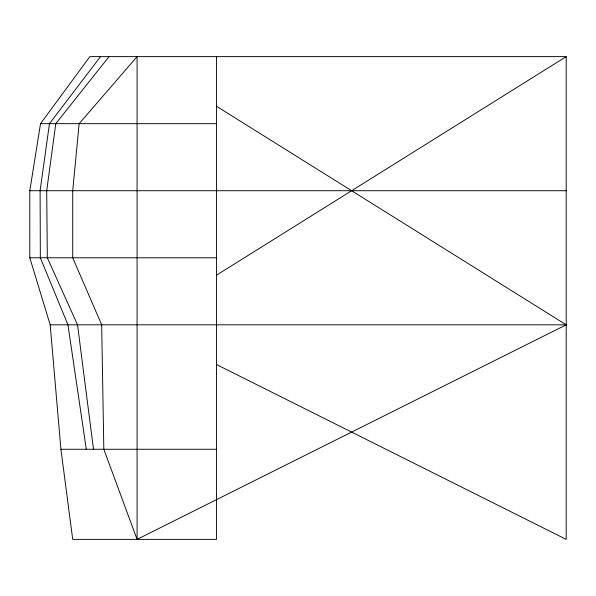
<?xml version="1.0" encoding="UTF-8"?>
<svg xmlns="http://www.w3.org/2000/svg" width="596" height="596" viewBox="0 0 596 596"><rect width="100%" height="100%" fill="white"/><g stroke="black" fill="none" stroke-linecap="round" stroke-linejoin="round"><path stroke-width="0.89" d="M216.467 56.62L216.467 539.38L72.712 539.38L60.911 449.265L50.183 324.82L29.8 257.77L29.8 190.72L40.528 123.67L89.877 56.62L566.2 56.62L566.2 539.38L216.467 364.514M100.515 56.62L49.453 123.67L40.103 190.72L40.342 257.77L67.944 324.82L86.293 449.265M109.038 56.62L55.778 123.67L46.712 190.72L47.322 257.77L77.517 324.82L93.483 449.265M216.467 275.203L566.2 56.62M137.08 539.38L137.08 56.62L79.149 123.67L72.712 190.72L72.712 257.77L101.678 324.82L103.823 449.265L137.08 539.38L566.2 324.82L216.467 106.237M40.528 123.67L216.467 123.67M29.8 190.72L566.2 190.72M29.8 257.77L216.467 257.77M50.183 324.82L566.2 324.82M60.911 449.265L216.467 449.265"/></g></svg>
